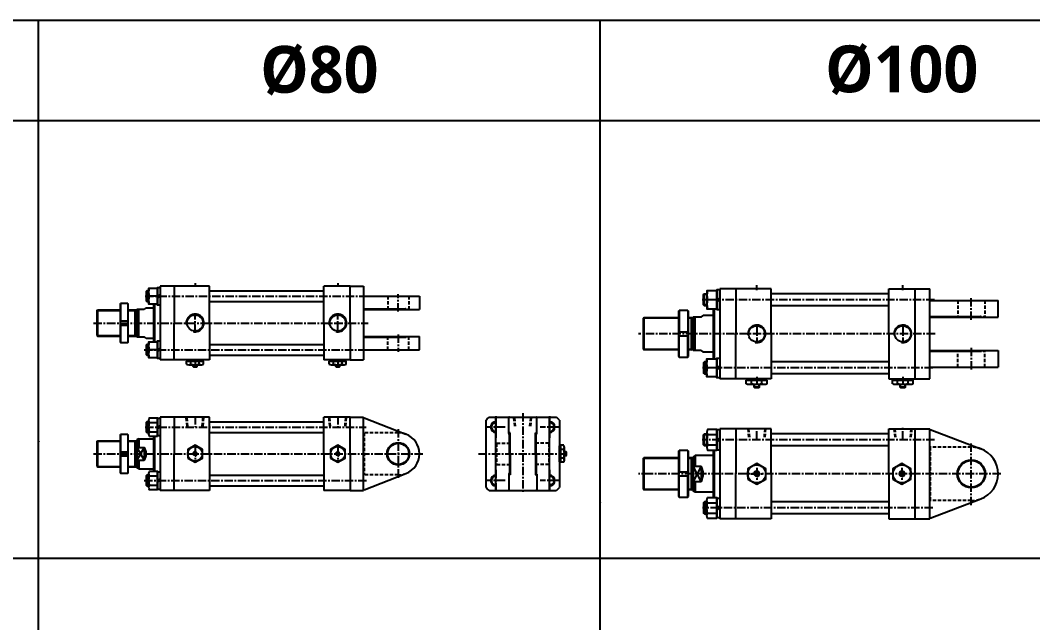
# Model space of a CAD drawing. Extents: x -819 to 8901, y -5 to 4308.
# Drawn here: x 2305 to 3819, y 3407 to 4308 of the extents above; entities that cross this region are included whole.
import ezdxf

# ---------------------------------------------------------------- set-up
doc = ezdxf.new("R2010")
doc.units = 0
doc.header["$LTSCALE"] = 10
doc.header["$MEASUREMENT"] = 0
for name, pattern in [('CENTER', [2, 1.25, -0.25, 0.25, -0.25]), ('CENTERX2', [4, 2.5, -0.5, 0.5, -0.5]), ('HIDDENX2', [0.75, 0.5, -0.25])]:
    doc.linetypes.add(name, pattern=pattern)
doc.layers.get('0').update_dxf_attribs({"linetype": 'CONTINUOUS'})
doc.layers.get('DEFPOINTS').update_dxf_attribs({"linetype": 'CONTINUOUS'})
for name, color, linetype in [('CEN', 1, 'CENTERX2'), ('CENTER', 1, 'CENTER'), ('DIM', 2, 'CONTINUOUS'), ('HID', 2, 'HIDDENX2'), ('ML', 7, 'CONTINUOUS'), ('THIN', 3, 'CONTINUOUS'), ('외형선', 3, 'CONTINUOUS'), ('중심선', 1, 'CENTER'), ('테두리', 7, 'CONTINUOUS')]:
    doc.layers.add(name, color=color, linetype=linetype)
doc.styles.add('문자', font='romans.shx')

msp = doc.modelspace()

# ---------------------------------------------------------------- linework, layer by layer
for p, q in [((1546.9, 4307.9), (2332, 4307.9)), ((2332, 4307.9), (5151.6, 4307.9)), ((2332.5, 2847.5), (2332.5, 4307.4)), ((3172.1, 2847.5), (3172.1, 4307.4)), ((1547.4, 4157.9), (2332.5, 4157.9)), ((2332.5, 4157.9), (3172.1, 4157.9)), ((3172.1, 4157.9), (4085.3, 4157.9)), ((2563.4, 3790.1), (2563.9, 3789.6)), ((2563.4, 3790.1), (2569.4, 3790.1)), ((2563.9, 3789.6), (2568.9, 3789.6)), ((2569.4, 3790.1), (2568.9, 3789.6)), ((2776.9, 3790.1), (2777.4, 3789.6)), ((2776.9, 3790.1), (2782.9, 3790.1)), ((2777.4, 3789.6), (2782.4, 3789.6)), ((2782.9, 3790.1), (2782.4, 3789.6)), ((3121.4, 3656.3), (3121.4, 3662.3)), ((3121.4, 3662.3), (3121.9, 3661.8)), ((3121.4, 3656.3), (3121.9, 3656.8)), ((3121.9, 3656.8), (3121.9, 3661.8)), ((5152.1, 3502.7), (-0.5, 3502.7))]:
    msp.add_line(p, q)
at = {"color": 7, "linetype": 'Continuous'}
for p, q in [((2553.7, 3793.6), (2553.7, 3798)), ((2553.7, 3798), (2566.4, 3798)), ((2554.4, 3800), (2578.4, 3800)), ((2554.4, 3798), (2554.4, 3800)), ((2556.9, 3792.6), (2576, 3792.6)), ((2560.1, 3793.6), (2560.1, 3798)), ((2563.4, 3790.1), (2563.4, 3792.6)), ((2566.4, 3798), (2579.1, 3798)), ((2569.4, 3790.1), (2569.4, 3792.6)), ((2572.8, 3793.6), (2572.8, 3798)), ((2578.4, 3798), (2578.4, 3800)), ((2579.1, 3793.6), (2579.1, 3798)), ((2767.2, 3793.6), (2767.2, 3798)), ((2767.2, 3798), (2779.9, 3798)), ((2767.9, 3800), (2791.9, 3800)), ((2767.9, 3798), (2767.9, 3800)), ((2770.4, 3792.6), (2789.5, 3792.6)), ((2773.6, 3793.6), (2773.6, 3798)), ((2776.9, 3790.1), (2776.9, 3792.6)), ((2779.9, 3798), (2792.6, 3798)), ((2782.9, 3790.1), (2782.9, 3792.6)), ((2786.3, 3793.6), (2786.3, 3798)), ((2791.9, 3798), (2791.9, 3800)), ((2792.6, 3793.6), (2792.6, 3798)), ((3391.8, 3769.3), (3391.8, 3771.3)), ((3391.8, 3771.3), (3421, 3771.3)), ((3421, 3769.3), (3421, 3771.3)), ((3610.3, 3769.3), (3610.3, 3771.3)), ((3610.3, 3771.3), (3639.5, 3771.3)), ((3639.5, 3769.3), (3639.5, 3771.3)), ((3390.8, 3764.2), (3390.8, 3769.3)), ((3390.8, 3769.3), (3397.1, 3769.3)), ((3394, 3763.3), (3418.8, 3763.3)), ((3397.1, 3769.3), (3422, 3769.3)), ((3398.6, 3764.2), (3398.6, 3769.3)), ((3402.4, 3763.5), (3402.4, 3763.5)), ((3402.4, 3758.8), (3402.4, 3763.3)), ((3402.4, 3758.8), (3402.9, 3758.3)), ((3410.4, 3758.8), (3402.4, 3758.8)), ((3402.9, 3758.3), (3409.9, 3758.3)), ((3410.4, 3758.8), (3409.9, 3758.3)), ((3410.4, 3758.8), (3410.4, 3763.3)), ((3414.2, 3764.2), (3414.2, 3769.3)), ((3422, 3764.2), (3422, 3769.3)), ((3609.3, 3764.2), (3609.3, 3769.3)), ((3609.3, 3769.3), (3615.6, 3769.3)), ((3612.5, 3763.3), (3637.3, 3763.3)), ((3615.6, 3769.3), (3640.5, 3769.3)), ((3617.1, 3764.2), (3617.1, 3769.3)), ((3620.9, 3763.5), (3620.9, 3763.5)), ((3620.9, 3758.8), (3620.9, 3763.3)), ((3620.9, 3758.8), (3621.4, 3758.3)), ((3628.9, 3758.8), (3620.9, 3758.8)), ((3621.4, 3758.3), (3628.4, 3758.3)), ((3628.9, 3758.8), (3628.4, 3758.3)), ((3628.9, 3758.8), (3628.9, 3763.3)), ((3632.7, 3764.2), (3632.7, 3769.3)), ((3640.5, 3764.2), (3640.5, 3769.3)), ((3111.5, 3647.3), (3111.5, 3671.3)), ((3113.5, 3671.3), (3111.5, 3671.3)), ((3117.9, 3672), (3113.5, 3672)), ((3113.5, 3659.3), (3113.5, 3672)), ((3117.9, 3665.6), (3113.5, 3665.6)), ((3118.9, 3649.8), (3118.9, 3668.8)), ((3113.5, 3646.6), (3113.5, 3659.3)), ((3117.9, 3652.9), (3113.5, 3652.9)), ((3121.4, 3662.3), (3118.9, 3662.3)), ((3121.4, 3656.3), (3118.9, 3656.3)), ((3113.5, 3647.3), (3111.5, 3647.3)), ((3117.9, 3646.6), (3113.5, 3646.6))]:
    msp.add_line(p, q, dxfattribs=at)
for points in [[(2555.4, 3652.9), (2566.4, 3646.6), (2577.4, 3652.9), (2577.4, 3665.6), (2566.4, 3672), (2555.4, 3665.6)], [(2768.9, 3652.9), (2779.9, 3646.6), (2790.9, 3652.9), (2790.9, 3665.6), (2779.9, 3672), (2768.9, 3665.6)], [(2565.6, 3660.8), (2564.7, 3659.3), (2565.6, 3657.8), (2567.3, 3657.8), (2568.2, 3659.3), (2567.3, 3660.8)], [(2779.1, 3660.8), (2778.2, 3659.3), (2779.1, 3657.8), (2780.8, 3657.8), (2781.7, 3659.3), (2780.8, 3660.8)], [(3392.9, 3621.5), (3406.4, 3613.7), (3419.9, 3621.5), (3419.9, 3637), (3406.4, 3644.8), (3392.9, 3637)], [(3610.1, 3621.5), (3623.6, 3613.7), (3637.1, 3621.5), (3637.1, 3637), (3623.6, 3644.8), (3610.1, 3637)], [(3404.9, 3631.8), (3403.5, 3629.3), (3404.9, 3626.8), (3407.8, 3626.8), (3409.3, 3629.3), (3407.8, 3631.8)], [(3622.2, 3631.8), (3620.7, 3629.3), (3622.2, 3626.8), (3625.1, 3626.8), (3626.5, 3629.3), (3625.1, 3631.8)]]:
    msp.add_lwpolyline(points, close=True, dxfattribs=at)
for centre, radius in [((2566.4, 3659.3), 11), ((2779.9, 3659.3), 11), ((2566.4, 3659.3), 2.5), ((2779.9, 3659.3), 2.5), ((3406.4, 3629.3), 13.5), ((3623.6, 3629.3), 13.5), ((3406.4, 3629.3), 3.5), ((3623.6, 3629.3), 3.5)]:
    msp.add_circle(centre, radius, dxfattribs=at)
for centre, start, end in [((2332, 4307.4), 0, 90), ((3171.6, 4307.4), 0, 90), ((2333, 3678.4), 180, 270), ((3172.6, 3586.4), 180, 270)]:
    msp.add_arc(centre, 0.5, start, end)
for centre, radius, start, end in [((2556.9, 3798.2), 5.62, 235.6158, 270), ((2556.9, 3798.2), 5.62, 235.6158, 304.3842), ((2566.4, 3813.6), 21, 252.412, 270), ((2566.4, 3813.6), 21, 270, 287.588), ((2576, 3798.2), 5.62, 235.6158, 304.3842), ((2770.4, 3798.2), 5.62, 235.6158, 270), ((2770.4, 3798.2), 5.62, 235.6158, 304.3842), ((2779.9, 3813.6), 21, 252.412, 270), ((2779.9, 3813.6), 21, 270, 287.588), ((2789.5, 3798.2), 5.62, 235.6158, 304.3842), ((3394, 3768.9), 5.62, 235.6158, 270), ((3394.7, 3771.5), 8.22, 241.7006, 298.2994), ((3406.4, 3794.6), 31.3, 255.6172, 270.0141), ((3406.4, 3794.6), 31.3, 269.9859, 284.3828), ((3418.1, 3771.5), 8.22, 241.7006, 298.2994), ((3612.5, 3768.9), 5.62, 235.6158, 270), ((3613.2, 3771.5), 8.22, 241.7006, 298.2994), ((3624.9, 3794.6), 31.3, 255.6172, 270.0141), ((3624.9, 3794.6), 31.3, 269.9859, 284.3828), ((3636.6, 3771.5), 8.22, 241.7006, 298.2994), ((3113.2, 3668.8), 5.62, 325.6158, 34.3842), ((3097.9, 3659.3), 21, 0, 17.588), ((3097.9, 3659.3), 21, 342.412, 0), ((3113.2, 3649.8), 5.62, 325.6158, 34.3842), ((3113.2, 3649.8), 5.62, 325.6158, 0)]:
    msp.add_arc(centre, radius, start, end, dxfattribs=at)
at = {"layer": 'CEN', "color": 1, "linetype": 'CENTER'}
for p, q in [((2870.4, 3872), (2870.4, 3898)), ((3727.4, 3859.8), (3727.4, 3892.8)), ((2870.4, 3838), (2870.4, 3812)), ((3727.4, 3817.8), (3727.4, 3784.8)), ((2870.4, 3696.1), (2870.4, 3622.5)), ((3727.4, 3582.4), (3727.4, 3676.1))]:
    msp.add_line(p, q, dxfattribs=at)
at = {"layer": 'CEN', "color": 1, "linetype": 'CENTER', "ltscale": 1.5}
for p, q in [((3016.5, 3710.3), (3016.5, 3688.3)), ((3096.5, 3710.3), (3096.5, 3688.3)), ((3016.5, 3608.3), (3016.5, 3630.3)), ((3096.5, 3608.3), (3096.5, 3630.3))]:
    msp.add_line(p, q, dxfattribs=at)
at = {"layer": 'CENTER'}
for p, q in [((3016.5, 3715.4), (3016.5, 3683.2)), ((3096.5, 3715.4), (3096.5, 3683.2)), ((3030.4, 3699.3), (3002.5, 3699.3)), ((3110.4, 3699.3), (3082.5, 3699.3)), ((3016.5, 3635.4), (3016.5, 3603.2)), ((3096.5, 3635.4), (3096.5, 3603.2)), ((3030.4, 3619.3), (3002.5, 3619.3)), ((3110.4, 3619.3), (3082.5, 3619.3))]:
    msp.add_line(p, q, dxfattribs=at)
at = {"layer": 'DEFPOINTS', "color": 0, "linetype": 'ByBlock'}
for p in [(3036.5, 3690.8), (3076.5, 3690.8)]:
    msp.add_point(p, dxfattribs=at)
at = {"layer": 'DIM'}
for p, q in [((2563.9, 3789.6), (2563.9, 3792.6)), ((2568.9, 3789.6), (2568.9, 3792.6)), ((2777.4, 3789.6), (2777.4, 3792.6)), ((2782.4, 3789.6), (2782.4, 3792.6)), ((3121.9, 3661.8), (3118.9, 3661.8)), ((3121.9, 3656.8), (3118.9, 3656.8))]:
    msp.add_line(p, q, dxfattribs=at)
for centre in [(2566.4, 3659.3), (2779.9, 3659.3)]:
    msp.add_arc(centre, 3, 270, 180, dxfattribs=at)
at = {"layer": 'HID'}
for p, q in [((2854.7, 3895), (2854.7, 3876)), ((2886.2, 3895), (2886.2, 3876)), ((3707.4, 3888.8), (3707.4, 3864.8)), ((3747.4, 3888.8), (3747.4, 3864.8)), ((2853.7, 3875), (2854.7, 3876)), ((2854.7, 3876), (2886.2, 3876)), ((2887.2, 3875), (2886.2, 3876)), ((3706.4, 3863.8), (3707.4, 3864.8)), ((3707.4, 3864.8), (3747.4, 3864.8)), ((3748.4, 3863.8), (3747.4, 3864.8)), ((2853.7, 3835), (2854.7, 3834)), ((2854.7, 3834), (2886.2, 3834)), ((2854.7, 3815), (2854.7, 3834)), ((2887.2, 3835), (2886.2, 3834)), ((2886.2, 3815), (2886.2, 3834)), ((3706.4, 3813.8), (3707.4, 3812.8)), ((3707.4, 3812.8), (3747.4, 3812.8)), ((3707.4, 3788.8), (3707.4, 3812.8)), ((3748.4, 3813.8), (3747.4, 3812.8)), ((3747.4, 3788.8), (3747.4, 3812.8)), ((2554.4, 3700.6), (2553.2, 3714.3)), ((2555.7, 3700.6), (2554.4, 3714.3)), ((2577.2, 3700.6), (2578.4, 3714.3)), ((2578.4, 3700.6), (2579.7, 3714.3)), ((2767.9, 3700.6), (2766.7, 3714.2)), ((2769.2, 3700.6), (2767.9, 3714.2)), ((2790.7, 3700.6), (2791.9, 3714.2)), ((2791.9, 3700.6), (2793.2, 3714.2)), ((3044.5, 3700.6), (3043.2, 3714.2)), ((3045.7, 3700.6), (3044.5, 3714.2)), ((3067.2, 3700.6), (3068.5, 3714.2)), ((3068.5, 3700.6), (3069.7, 3714.2)), ((3393.1, 3696.8), (3394.4, 3682.8)), ((3394.3, 3696.8), (3395.6, 3682.2)), ((3418.4, 3696.8), (3417.2, 3682.2)), ((3419.6, 3696.8), (3418.4, 3682.8)), ((3611.6, 3696.8), (3612.9, 3682.8)), ((3612.8, 3696.8), (3614.1, 3682.2)), ((3636.9, 3696.8), (3635.7, 3682.2)), ((3638.1, 3696.8), (3636.9, 3682.8)), ((2870.4, 3690.8), (2818.4, 3690.8)), ((2819.4, 3690.8), (2819.4, 3627.8)), ((3016.5, 3676), (3017.5, 3675)), ((3017.5, 3675), (3036.5, 3675)), ((3017.5, 3675), (3017.5, 3643.5)), ((3095.5, 3675), (3076.5, 3675)), ((3096.5, 3676), (3095.5, 3675)), ((3095.5, 3675), (3095.5, 3643.5)), ((3727.4, 3669.3), (3665.4, 3669.3)), ((3666.4, 3589.3), (3666.4, 3669.3)), ((3016.5, 3642.5), (3017.5, 3643.5)), ((3017.5, 3643.5), (3036.5, 3643.5)), ((3095.5, 3643.5), (3076.5, 3643.5)), ((3096.5, 3642.5), (3095.5, 3643.5)), ((2870.4, 3627.8), (2818.4, 3627.8)), ((3727.4, 3589.3), (3665.4, 3589.3))]:
    msp.add_line(p, q, dxfattribs=at)
for centre, radius, start, end in [((2880.9, 3875), 1, 0, 90), ((3740.6, 3863.8), 1, 0, 90), ((2880.9, 3835), 1, 270, 0), ((3740.6, 3813.8), 1, 270, 0), ((2870.4, 3659.3), 31.5, 68.7655, 90), ((3727.4, 3629.3), 40, 69.0952, 90), ((2870.4, 3659.3), 31.5, 270, 291.2345), ((3727.4, 3629.3), 40, 270, 290.9048)]:
    msp.add_arc(centre, radius, start, end, dxfattribs=at)
at = {"layer": 'ML'}
for p, q in [((2514.4, 3910), (2514.4, 3800)), ((2535.4, 3910), (2514.4, 3910)), ((2587.9, 3910), (2535.4, 3910)), ((2535.4, 3910), (2535.4, 3855)), ((2587.9, 3855), (2587.9, 3910)), ((2798.4, 3910), (2758.9, 3910)), ((2758.9, 3855), (2758.9, 3910)), ((2798.4, 3855), (2798.4, 3910)), ((2798.4, 3910), (2818.4, 3910)), ((2818.4, 3910), (2818.4, 3800)), ((2494.5, 3903), (2494.5, 3887)), ((2510.4, 3895), (2498.5, 3895)), ((2510.4, 3894.1), (2514.4, 3898.1)), ((2510.4, 3891.9), (2514.4, 3895.9)), ((2587.9, 3903), (2758.9, 3903)), ((2818.4, 3895), (2901.9, 3895)), ((2901.9, 3895), (2901.9, 3875)), ((3328.1, 3880.8), (3328.1, 3898.8)), ((3346.8, 3893.4), (3351.4, 3888.8)), ((3351.4, 3906.3), (3351.4, 3771.3)), ((3375.4, 3906.3), (3351.4, 3906.3)), ((3427.9, 3906.3), (3375.4, 3906.3)), ((3375.4, 3906.3), (3375.4, 3838.8)), ((3427.9, 3838.8), (3427.9, 3906.3)), ((3603.9, 3898.8), (3427.9, 3898.8)), ((3603.9, 3906.3), (3643.4, 3906.3)), ((3603.9, 3838.8), (3603.9, 3906.3)), ((3610.4, 3906.3), (3636.8, 3906.3)), ((3643.4, 3771.3), (3643.4, 3906.3)), ((3643.4, 3906.3), (3665.4, 3906.3)), ((3665.4, 3771.3), (3665.4, 3906.3)), ((2454.3, 3883.5), (2454.8, 3884)), ((2454.3, 3883.5), (2454.3, 3826.5)), ((2454.8, 3884), (2454.8, 3858)), ((2465.8, 3884), (2454.8, 3884)), ((2465.8, 3884), (2465.8, 3858)), ((2465.8, 3884), (2466.3, 3883.5)), ((2466.3, 3826.5), (2466.3, 3883.5)), ((2493.4, 3877.5), (2490.4, 3875.5)), ((2493.4, 3877.5), (2504.4, 3877.5)), ((2504.4, 3883), (2504.4, 3827)), ((2505.9, 3883), (2505.9, 3827)), ((2587.9, 3887), (2758.9, 3887)), ((3346.8, 3889.8), (3333, 3889.8)), ((3346.8, 3890.8), (3351.4, 3886.2)), ((3603.9, 3880.8), (3427.9, 3880.8)), ((3665.4, 3888.8), (3767.4, 3888.8)), ((3767.4, 3863.8), (3767.4, 3888.8)), ((2419.4, 3873.5), (2420.4, 3874.5)), ((2419.4, 3873.5), (2419.4, 3836.5)), ((2420.4, 3874.5), (2420.4, 3835.5)), ((2420.4, 3874.5), (2454.3, 3874.5)), ((2466.3, 3874.5), (2479.4, 3874.5)), ((2476.4, 3874.5), (2476.4, 3835.5)), ((2479.4, 3875.5), (2479.4, 3834.5)), ((2479.4, 3875.5), (2490.4, 3875.5)), ((2482.4, 3834.5), (2482.4, 3875.5)), ((2818.4, 3876), (2880.9, 3876)), ((2818.4, 3874), (2819.4, 3874)), ((2819.4, 3875), (2901.9, 3875)), ((2819.4, 3874), (2819.4, 3875)), ((3236.4, 3861.8), (3237.4, 3862.8)), ((3236.4, 3861.8), (3236.4, 3815.8)), ((3237.4, 3862.8), (3237.4, 3814.8)), ((3289.4, 3862.8), (3237.4, 3862.8)), ((3289.4, 3872.8), (3290.4, 3873.8)), ((3289.4, 3872.8), (3289.4, 3804.8)), ((3290.4, 3873.8), (3290.4, 3841.8)), ((3303.4, 3873.8), (3290.4, 3873.8)), ((3303.4, 3873.8), (3303.4, 3841.8)), ((3303.4, 3873.8), (3304.4, 3872.8)), ((3304.4, 3804.8), (3304.4, 3872.8)), ((3311.4, 3862.8), (3304.4, 3862.8)), ((3308.4, 3862.8), (3308.4, 3814.8)), ((3311.4, 3863.8), (3311.4, 3813.8)), ((3323.4, 3863.8), (3311.4, 3863.8)), ((3314.4, 3813.8), (3314.4, 3863.8)), ((3323.4, 3863.8), (3326.4, 3866.3)), ((3341.4, 3866.3), (3326.4, 3866.3)), ((3341.4, 3876.3), (3341.4, 3801.3)), ((3342.9, 3876.3), (3342.9, 3801.3)), ((3665.4, 3864.8), (3740.6, 3864.8)), ((3665.4, 3862.8), (3666.4, 3862.8)), ((3666.4, 3863.8), (3767.4, 3863.8)), ((3666.4, 3863.8), (3666.4, 3862.8)), ((2454.3, 3858), (2466.3, 3858)), ((2454.3, 3852), (2466.3, 3852)), ((2454.8, 3852), (2454.8, 3826)), ((2465.8, 3852), (2465.8, 3826)), ((2535.4, 3800), (2535.4, 3855)), ((2587.9, 3855), (2587.9, 3800)), ((2758.9, 3855), (2758.9, 3800)), ((2798.4, 3855), (2798.4, 3800)), ((2419.4, 3836.5), (2420.4, 3835.5)), ((2420.4, 3835.5), (2454.3, 3835.5)), ((2466.3, 3835.5), (2479.4, 3835.5)), ((2479.4, 3834.5), (2490.4, 3834.5)), ((2493.4, 3832.5), (2490.4, 3834.5)), ((2493.4, 3832.5), (2504.4, 3832.5)), ((2818.4, 3836), (2819.4, 3836)), ((2818.4, 3834), (2880.9, 3834)), ((2819.4, 3836), (2819.4, 3835)), ((2819.4, 3835), (2901.9, 3835)), ((2901.9, 3815), (2901.9, 3835)), ((3289.4, 3841.8), (3304.4, 3841.8)), ((3289.4, 3835.8), (3304.4, 3835.8)), ((3290.4, 3803.8), (3290.4, 3835.8)), ((3303.4, 3803.8), (3303.4, 3835.8)), ((3375.4, 3771.3), (3375.4, 3838.8)), ((3427.9, 3838.8), (3427.9, 3771.3)), ((3603.9, 3838.8), (3603.9, 3771.3)), ((2454.3, 3826.5), (2454.8, 3826)), ((2454.8, 3826), (2465.8, 3826)), ((2465.8, 3826), (2466.3, 3826.5)), ((2494.5, 3823), (2494.5, 3807)), ((2510.4, 3814.1), (2514.4, 3818.1)), ((2587.9, 3823), (2758.9, 3823)), ((2510.4, 3815), (2498.5, 3815)), ((2510.4, 3811.9), (2514.4, 3815.9)), ((2587.9, 3807), (2758.9, 3807)), ((2818.4, 3815), (2901.9, 3815)), ((3236.4, 3815.8), (3237.4, 3814.8)), ((3289.4, 3814.8), (3237.4, 3814.8)), ((3289.4, 3804.8), (3290.4, 3803.8)), ((3290.4, 3803.8), (3303.4, 3803.8)), ((3303.4, 3803.8), (3304.4, 3804.8)), ((3311.4, 3814.8), (3304.4, 3814.8)), ((3323.4, 3813.8), (3311.4, 3813.8)), ((3323.4, 3813.8), (3326.4, 3811.3)), ((3341.4, 3811.3), (3326.4, 3811.3)), ((3665.4, 3814.8), (3666.4, 3814.8)), ((3665.4, 3812.8), (3740.6, 3812.8)), ((3666.4, 3813.8), (3666.4, 3814.8)), ((3666.4, 3813.8), (3767.4, 3813.8)), ((3767.4, 3813.8), (3767.4, 3788.8)), ((2535.4, 3800), (2514.4, 3800)), ((2587.9, 3800), (2535.4, 3800)), ((2798.4, 3800), (2758.9, 3800)), ((2798.4, 3800), (2818.4, 3800)), ((3328.1, 3796.8), (3328.1, 3778.8)), ((3346.8, 3787.8), (3333, 3787.8)), ((3346.8, 3786.8), (3351.4, 3791.4)), ((3346.8, 3784.2), (3351.4, 3788.8)), ((3603.9, 3796.8), (3427.9, 3796.8)), ((3665.4, 3788.8), (3767.4, 3788.8)), ((3375.4, 3771.3), (3351.4, 3771.3)), ((3427.9, 3771.3), (3375.4, 3771.3)), ((3603.9, 3778.8), (3427.9, 3778.8)), ((3603.9, 3771.3), (3643.4, 3771.3)), ((3643.4, 3771.3), (3665.4, 3771.3)), ((2535.4, 3714.3), (2514.4, 3714.3)), ((2514.4, 3714.3), (2514.4, 3604.3)), ((2587.9, 3714.3), (2535.4, 3714.3)), ((2535.4, 3714.3), (2535.4, 3659.3)), ((2587.9, 3659.3), (2587.9, 3714.3)), ((2798.4, 3714.3), (2758.9, 3714.3)), ((2758.9, 3659.3), (2758.9, 3714.3)), ((2798.4, 3659.3), (2798.4, 3714.3)), ((2798.4, 3714.3), (2818.4, 3714.3)), ((2818.4, 3604.3), (2818.4, 3714.3)), ((2819.1, 3713), (2881.9, 3688.6)), ((3006.2, 3714.3), (3106.7, 3714.3)), ((3016.5, 3604.3), (3016.5, 3714.3)), ((3035.5, 3689.6), (3035.5, 3713.3)), ((3077.5, 3689.6), (3077.5, 3713.3)), ((3096.5, 3604.3), (3096.5, 3714.3)), ((2494.5, 3707.3), (2494.5, 3691.3)), ((2497.4, 3688.9), (2497.4, 3709.7)), ((2498.5, 3706.2), (2510.4, 3706.2)), ((2510.4, 3698.4), (2514.4, 3702.4)), ((2510.4, 3696.2), (2514.4, 3700.2)), ((2587.9, 3707.3), (2758.9, 3707.3)), ((3001.5, 3709.5), (3001.5, 3609)), ((3111.5, 3709.5), (3111.5, 3609)), ((3375.4, 3696.8), (3351.4, 3696.8)), ((3351.4, 3696.8), (3351.4, 3561.8)), ((3375.4, 3696.8), (3375.4, 3629.3)), ((3427.9, 3696.8), (3375.4, 3696.8)), ((3427.9, 3629.3), (3427.9, 3696.8)), ((3603.9, 3696.8), (3643.4, 3696.8)), ((3603.9, 3629.3), (3603.9, 3696.8)), ((3610.4, 3696.8), (3636.8, 3696.8)), ((3643.4, 3561.8), (3643.4, 3696.8)), ((3643.4, 3696.8), (3665.4, 3696.8)), ((3665.4, 3561.8), (3665.4, 3696.8)), ((3665.4, 3696.4), (3665.4, 3696.8)), ((3666, 3695.5), (3741.6, 3666.6)), ((2454.3, 3687.8), (2454.8, 3688.3)), ((2454.3, 3687.8), (2454.3, 3630.8)), ((2465.8, 3688.3), (2454.8, 3688.3)), ((2454.8, 3688.3), (2454.8, 3662.3)), ((2465.8, 3688.3), (2466.3, 3687.8)), ((2465.8, 3688.3), (2465.8, 3662.3)), ((2466.3, 3630.8), (2466.3, 3687.8)), ((2482.4, 3681.8), (2479.4, 3680)), ((2479.4, 3680), (2479.4, 3638.5)), ((2482.4, 3681.8), (2504.4, 3681.8)), ((2482.4, 3681.8), (2482.4, 3668.6)), ((2498.5, 3692.4), (2510.4, 3692.4)), ((2504.4, 3685.4), (2504.4, 3633.1)), ((2505.9, 3685.4), (2505.9, 3633.1)), ((2587.9, 3691.3), (2758.9, 3691.3)), ((3036.5, 3659.3), (3036.5, 3690.8)), ((3037.5, 3690.8), (3036.5, 3690.8)), ((3037.5, 3659.3), (3037.5, 3690.8)), ((3075.5, 3659.3), (3075.5, 3690.8)), ((3075.5, 3690.8), (3076.5, 3690.8)), ((3076.5, 3659.3), (3076.5, 3690.8)), ((3328.1, 3671.3), (3328.1, 3689.3)), ((3331.8, 3691.9), (3331.8, 3668.6)), ((3333, 3688), (3346.8, 3688)), ((3346.8, 3683.9), (3351.4, 3679.3)), ((3346.8, 3681.2), (3351.4, 3676.6)), ((3603.9, 3689.3), (3427.9, 3689.3)), ((2419.4, 3677.8), (2420.4, 3678.8)), ((2419.4, 3677.8), (2419.4, 3640.8)), ((2420.4, 3678.8), (2454.3, 3678.8)), ((2420.4, 3678.8), (2420.4, 3639.8)), ((2466.3, 3678.8), (2479.4, 3678.8)), ((2476.4, 3678.8), (2476.4, 3639.8)), ((2479.4, 3668.6), (2490.4, 3668.6)), ((2490.4, 3668.6), (2490.4, 3650)), ((3333, 3672.5), (3346.8, 3672.5)), ((3341.4, 3664.7), (3341.4, 3593.8)), ((3342.9, 3664.7), (3342.9, 3593.8)), ((3603.9, 3671.3), (3427.9, 3671.3)), ((2454.3, 3662.3), (2466.3, 3662.3)), ((2454.3, 3656.3), (2466.3, 3656.3)), ((2454.8, 3656.3), (2454.8, 3630.3)), ((2465.8, 3656.3), (2465.8, 3630.3)), ((2479.4, 3650), (2490.4, 3650)), ((2482.4, 3650), (2482.4, 3636.8)), ((2535.4, 3604.3), (2535.4, 3659.3)), ((2587.9, 3659.3), (2587.9, 3604.3)), ((2758.9, 3659.3), (2758.9, 3604.3)), ((2798.4, 3659.3), (2798.4, 3604.3)), ((3036.5, 3659.3), (3036.5, 3627.8)), ((3037.5, 3659.3), (3037.5, 3627.8)), ((3075.5, 3659.3), (3075.5, 3627.8)), ((3076.5, 3659.3), (3076.5, 3627.8)), ((3236.4, 3652.3), (3237.4, 3653.3)), ((3236.4, 3652.3), (3236.4, 3606.3)), ((3237.4, 3653.3), (3237.4, 3605.3)), ((3289.4, 3653.3), (3237.4, 3653.3)), ((3289.4, 3663.3), (3290.4, 3664.3)), ((3289.4, 3663.3), (3289.4, 3595.3)), ((3303.4, 3664.3), (3290.4, 3664.3)), ((3290.4, 3664.3), (3290.4, 3632.3)), ((3303.4, 3664.3), (3304.4, 3663.3)), ((3303.4, 3664.3), (3303.4, 3632.3)), ((3304.4, 3595.3), (3304.4, 3663.3)), ((3311.4, 3653.3), (3304.4, 3653.3)), ((3308.4, 3653.3), (3308.4, 3605.3)), ((3314.4, 3656.8), (3311.4, 3655)), ((3311.4, 3655), (3311.4, 3603.5)), ((3341.4, 3656.8), (3314.4, 3656.8)), ((3314.4, 3656.8), (3314.4, 3640.8)), ((2419.4, 3640.8), (2420.4, 3639.8)), ((2420.4, 3639.8), (2454.3, 3639.8)), ((2466.3, 3639.8), (2479.4, 3639.8)), ((2482.4, 3636.8), (2479.4, 3638.5)), ((2482.4, 3636.8), (2504.4, 3636.8)), ((3311.4, 3640.8), (3323.4, 3640.8)), ((3323.4, 3640.8), (3323.4, 3617.7)), ((2454.3, 3630.8), (2454.8, 3630.3)), ((2454.8, 3630.3), (2465.8, 3630.3)), ((2465.8, 3630.3), (2466.3, 3630.8)), ((2494.5, 3627.3), (2494.5, 3611.3)), ((2497.4, 3608.9), (2497.4, 3629.7)), ((2498.5, 3626.2), (2510.4, 3626.2)), ((2510.4, 3618.4), (2514.4, 3622.4)), ((2510.4, 3616.2), (2514.4, 3620.2)), ((2587.9, 3627.3), (2758.9, 3627.3)), ((2819.1, 3605.5), (2881.9, 3629.9)), ((3035.5, 3628.9), (3035.5, 3605.3)), ((3037.5, 3627.8), (3036.5, 3627.8)), ((3075.5, 3627.8), (3076.5, 3627.8)), ((3077.5, 3628.9), (3077.5, 3605.3)), ((3289.4, 3632.3), (3304.4, 3632.3)), ((3289.4, 3626.3), (3304.4, 3626.3)), ((3290.4, 3594.3), (3290.4, 3626.3)), ((3303.4, 3594.3), (3303.4, 3626.3)), ((3375.4, 3561.8), (3375.4, 3629.3)), ((3427.9, 3629.3), (3427.9, 3561.8)), ((3603.9, 3629.3), (3603.9, 3561.8)), ((2498.5, 3612.4), (2510.4, 3612.4)), ((2535.4, 3604.3), (2514.4, 3604.3)), ((2587.9, 3604.3), (2535.4, 3604.3)), ((2587.9, 3611.3), (2758.9, 3611.3)), ((2798.4, 3604.3), (2758.9, 3604.3)), ((2798.4, 3604.3), (2818.4, 3604.3)), ((2818.4, 3604.3), (2818.4, 3604.6)), ((3006.2, 3604.3), (3106.7, 3604.3)), ((3236.4, 3606.3), (3237.4, 3605.3)), ((3289.4, 3605.3), (3237.4, 3605.3)), ((3311.4, 3605.3), (3304.4, 3605.3)), ((3311.4, 3617.7), (3323.4, 3617.7)), ((3314.4, 3617.7), (3314.4, 3601.8)), ((3289.4, 3595.3), (3290.4, 3594.3)), ((3290.4, 3594.3), (3303.4, 3594.3)), ((3303.4, 3594.3), (3304.4, 3595.3)), ((3314.4, 3601.8), (3311.4, 3603.5)), ((3341.4, 3601.8), (3314.4, 3601.8)), ((3331.8, 3566.6), (3331.8, 3589.9)), ((3666, 3563), (3741.6, 3591.9)), ((3328.1, 3587.3), (3328.1, 3569.3)), ((3333, 3586), (3346.8, 3586)), ((3346.8, 3577.3), (3351.4, 3581.9)), ((3346.8, 3574.6), (3351.4, 3579.2)), ((3603.9, 3587.3), (3427.9, 3587.3)), ((3333, 3570.5), (3346.8, 3570.5)), ((3375.4, 3561.8), (3351.4, 3561.8)), ((3427.9, 3561.8), (3375.4, 3561.8)), ((3603.9, 3569.3), (3427.9, 3569.3)), ((3603.9, 3561.8), (3643.4, 3561.8)), ((3643.4, 3561.8), (3665.4, 3561.8)), ((3665.4, 3562.1), (3665.4, 3561.8))]:
    msp.add_line(p, q, dxfattribs=at)
at = {"layer": 'ML', "color": 1, "linetype": 'CENTER'}
for p, q in [((2566.4, 3914.5), (2566.4, 3909.2)), ((3406.4, 3904.2), (3406.4, 3911.8)), ((3624.9, 3904.2), (3624.9, 3911.8)), ((2566.4, 3840.4), (2566.4, 3869.6)), ((2779.9, 3840.4), (2779.9, 3869.6)), ((2414.7, 3855), (2825.2, 3855)), ((3406.4, 3853.3), (3406.4, 3824.2)), ((3624.9, 3853.3), (3624.9, 3824.2)), ((2566.4, 3800.9), (2566.4, 3792)), ((2779.9, 3800.9), (2779.9, 3792)), ((3406.4, 3774.3), (3406.4, 3762.7)), ((3624.9, 3774.3), (3624.9, 3762.7)), ((3056.5, 3720), (3056.5, 3602)), ((3406.4, 3680.6), (3406.4, 3698.5)), ((3624.9, 3680.6), (3624.9, 3698.5)), ((2566.4, 3668.1), (2566.4, 3650.5)), ((2779.9, 3668.1), (2779.9, 3650.5)), ((2990.2, 3659.3), (3121.8, 3659.3)), ((3406.4, 3638.1), (3406.4, 3620.5)), ((3623.6, 3638.1), (3623.6, 3620.5)), ((3397.6, 3629.3), (3415.2, 3629.3))]:
    msp.add_line(p, q, dxfattribs=at)
at = {"layer": 'ML', "color": 2}
for p, q in [((3402.9, 3763.5), (3402.9, 3763.5)), ((3402.9, 3758.3), (3402.9, 3763.3)), ((3409.9, 3758.3), (3409.9, 3763.3)), ((3621.4, 3763.5), (3621.4, 3763.5)), ((3621.4, 3758.3), (3621.4, 3763.3)), ((3628.4, 3758.3), (3628.4, 3763.3))]:
    msp.add_line(p, q, dxfattribs=at)
at = {"layer": 'ML'}
for points in [[(2498.5, 3883, -0.178633), (2498.5, 3895, -0.178633), (2498.5, 3907)], [(3333, 3903.3, 0.178633), (3333, 3889.8, 0.178633), (3333, 3876.3)], [(2498.5, 3803, -0.178633), (2498.5, 3815, -0.178633), (2498.5, 3827)], [(3333, 3774.3, -0.178633), (3333, 3787.8, -0.178633), (3333, 3801.3)], [(2510.4, 3685.4), (2498.5, 3685.4, -0.309401), (2498.5, 3692.4, -0.154701), (2498.5, 3706.2, -0.309401), (2498.5, 3713.1), (2510.4, 3713.1), (2510.4, 3685.4)], [(3346.8, 3695.8), (3333, 3695.8, 0.309401), (3333, 3688, 0.154701), (3333, 3672.5, 0.309401), (3333, 3664.7), (3346.8, 3664.7), (3346.8, 3695.8)], [(2510.4, 3605.4), (2498.5, 3605.4, -0.309401), (2498.5, 3612.4, -0.154701), (2498.5, 3626.2, -0.309401), (2498.5, 3633.1), (2510.4, 3633.1), (2510.4, 3605.4)], [(3346.8, 3562.7), (3333, 3562.7, -0.309401), (3333, 3570.5, -0.154701), (3333, 3586, -0.309401), (3333, 3593.8), (3346.8, 3593.8), (3346.8, 3562.7)]]:
    msp.add_lwpolyline(points, format="xyb", dxfattribs=at)
for points in [[(2510.4, 3883), (2497.4, 3883), (2497.4, 3907), (2510.4, 3907)], [(3346.8, 3903.3), (3331.8, 3903.3), (3331.8, 3876.3), (3346.8, 3876.3)], [(2510.4, 3803), (2497.4, 3803), (2497.4, 3827), (2510.4, 3827)], [(3346.8, 3774.3), (3331.8, 3774.3), (3331.8, 3801.3), (3346.8, 3801.3)]]:
    msp.add_lwpolyline(points, close=True, dxfattribs=at)
for points in [[(2514.4, 3908.3), (2514.4, 3881.7), (2510.4, 3881.7), (2510.4, 3908.3), (2514.4, 3908.3)], [(2497.4, 3903), (2494.5, 3903), (2493.4, 3901.9), (2493.4, 3888.1), (2494.5, 3887), (2497.4, 3887)], [(3331.8, 3880.8), (3328.1, 3880.8), (3326.8, 3882.1), (3326.8, 3897.4), (3328.1, 3898.8), (3331.8, 3898.8)], [(3351.4, 3875), (3351.4, 3904.6), (3346.8, 3904.6), (3346.8, 3875), (3351.4, 3875)], [(2497.4, 3823), (2494.5, 3823), (2493.4, 3821.9), (2493.4, 3808.1), (2494.5, 3807), (2497.4, 3807)], [(2514.4, 3828.3), (2514.4, 3801.7), (2510.4, 3801.7), (2510.4, 3828.3), (2514.4, 3828.3)], [(3351.4, 3802.6), (3351.4, 3773), (3346.8, 3773), (3346.8, 3802.6), (3351.4, 3802.6)], [(3331.8, 3796.8), (3328.1, 3796.8), (3326.8, 3795.4), (3326.8, 3780.1), (3328.1, 3778.8), (3331.8, 3778.8)], [(2514.4, 3712.6), (2514.4, 3686), (2510.4, 3686), (2510.4, 3712.6), (2514.4, 3712.6)], [(2497.4, 3707.3), (2494.5, 3707.3), (2493.4, 3706.2), (2493.4, 3692.4), (2494.5, 3691.3), (2497.4, 3691.3)], [(3351.4, 3665.5), (3351.4, 3695.1), (3346.8, 3695.1), (3346.8, 3665.5), (3351.4, 3665.5)], [(3331.8, 3671.3), (3328.1, 3671.3), (3326.8, 3672.6), (3326.8, 3687.9), (3328.1, 3689.3), (3331.8, 3689.3)], [(2497.4, 3627.3), (2494.5, 3627.3), (2493.4, 3626.2), (2493.4, 3612.4), (2494.5, 3611.3), (2497.4, 3611.3)], [(2514.4, 3632.6), (2514.4, 3606), (2510.4, 3606), (2510.4, 3632.6), (2514.4, 3632.6)], [(3351.4, 3593.1), (3351.4, 3563.5), (3346.8, 3563.5), (3346.8, 3593.1), (3351.4, 3593.1)], [(3331.8, 3587.3), (3328.1, 3587.3), (3326.8, 3585.9), (3326.8, 3570.6), (3328.1, 3569.3), (3331.8, 3569.3)]]:
    msp.add_lwpolyline(points, dxfattribs=at)
for centre, radius in [((2566.4, 3855), 12), ((2779.9, 3855), 12), ((3406.4, 3838.8), 12.1), ((3624.9, 3838.8), 12.1), ((2870.4, 3659.3), 16.8), ((2870.4, 3659.3), 15.8), ((3727.4, 3629.3), 21), ((3727.4, 3629.3), 20)]:
    msp.add_circle(centre, radius, dxfattribs=at)
for centre, radius, start, end in [((2819.4, 3714), 1, 180, 248.7655), ((3056.5, 3659.3), 74.5, 132.417, 137.583), ((3036.5, 3713.3), 1, 90, 180), ((3076.5, 3713.3), 1, 0, 90), ((3056.5, 3659.3), 74.5, 42.417, 47.583), ((3016.5, 3699.3), 8, 90, 270), ((3096.5, 3699.3), 8, 270, 90), ((3666.4, 3696.4), 1, 180, 249.0952), ((2870.4, 3659.3), 31.5, 291.2345, 68.7655), ((3036.5, 3691.8), 1, 180, 270), ((3036.5, 3689.6), 1, 180, 270), ((3076.5, 3691.8), 1, 270, 0), ((3076.5, 3689.6), 1, 270, 0), ((2477.6, 3659.3), 15.8, 324.1474, 35.8526), ((3727.4, 3629.3), 40, 290.9048, 69.0952), ((3302.6, 3629.3), 23.7, 330.8896, 29.1104), ((3016.5, 3619.3), 8, 90, 270), ((3036.5, 3628.9), 1, 90, 180), ((3036.5, 3626.8), 1, 90, 180), ((3076.5, 3628.9), 1, 0, 90), ((3076.5, 3626.8), 1, 0, 90), ((3096.5, 3619.3), 8, 270, 90), ((2819.4, 3604.6), 1, 111.2345, 180), ((3056.5, 3659.3), 74.5, 222.417, 227.583), ((3036.5, 3605.3), 1, 180, 270), ((3076.5, 3605.3), 1, 270, 0), ((3056.5, 3659.3), 74.5, 312.417, 317.583), ((3666.4, 3562.1), 1, 110.9048, 180)]:
    msp.add_arc(centre, radius, start, end, dxfattribs=at)
at = {"layer": 'ML', "color": 2}
for centre in [(3406.4, 3629.3), (3623.6, 3629.3)]:
    msp.add_arc(centre, 4, 270, 180, dxfattribs=at)
at = {"layer": 'THIN', "color": 2}
for p, q in [((2497.4, 3706.2), (2493.4, 3706.2)), ((2497.4, 3692.4), (2493.4, 3692.4)), ((2497.4, 3626.2), (2493.4, 3626.2)), ((2497.4, 3612.4), (2493.4, 3612.4))]:
    msp.add_line(p, q, dxfattribs=at)
at = {"layer": '외형선', "color": 1, "linetype": 'CENTER'}
for p, q in [((2779.9, 3914.5), (2779.9, 3909.2)), ((2491.9, 3895), (2824.8, 3895)), ((2490.5, 3815), (2824.6, 3815)), ((2566.4, 3715.7), (2566.4, 3699.3)), ((2779.9, 3715.7), (2779.9, 3698.3)), ((2491.9, 3699.3), (2822.2, 3699.3)), ((2414.7, 3659.3), (2907, 3659.3)), ((2490.5, 3619.3), (2824.6, 3619.3))]:
    msp.add_line(p, q, dxfattribs=at)
at = {"layer": '외형선', "color": 2}
for p, q in [((2419.7, 3873.7), (2454.3, 3873.7)), ((2466.3, 3873.7), (2476.4, 3873.7)), ((3289.4, 3862), (3236.6, 3862)), ((3308.4, 3862), (3304.4, 3862)), ((2419.7, 3836.2), (2454.3, 3836.2)), ((2466.3, 3836.2), (2476.4, 3836.2)), ((3289.4, 3815.5), (3236.6, 3815.5)), ((3308.4, 3815.5), (3304.4, 3815.5)), ((2419.7, 3678), (2454.3, 3678)), ((2466.3, 3678), (2476.4, 3678)), ((3289.4, 3652.5), (3236.6, 3652.5)), ((3308.4, 3652.5), (3304.4, 3652.5)), ((2419.7, 3640.5), (2454.3, 3640.5)), ((2466.3, 3640.5), (2476.4, 3640.5)), ((3289.4, 3606), (3236.6, 3606)), ((3308.4, 3606), (3304.4, 3606))]:
    msp.add_line(p, q, dxfattribs=at)
at = {"layer": '중심선'}
for p, q in [((3672.3, 3889.8), (3325, 3889.8)), ((3673.1, 3838.8), (3229.4, 3838.8)), ((3669.7, 3787.8), (3325.1, 3787.8)), ((3672.3, 3680.3), (3325, 3680.3)), ((3771.4, 3629.3), (3229.4, 3629.3)), ((3669.7, 3578.3), (3325.1, 3578.3))]:
    msp.add_line(p, q, dxfattribs=at)
at = {"layer": '테두리', "color": 7}
for p, q in [((2497.4, 3901.9), (2493.4, 3901.9)), ((3331.8, 3897.4), (3326.8, 3897.4)), ((2497.4, 3888.1), (2493.4, 3888.1)), ((3331.8, 3882.1), (3326.8, 3882.1)), ((2476.4, 3873.7), (2477.7, 3874.5)), ((3308.4, 3862), (3309.7, 3862.8)), ((2476.4, 3836.2), (2477.7, 3835.5)), ((2497.4, 3821.9), (2493.4, 3821.9)), ((2497.4, 3808.1), (2493.4, 3808.1)), ((3308.4, 3815.5), (3309.7, 3814.8)), ((3331.8, 3795.4), (3326.8, 3795.4)), ((3331.8, 3780.1), (3326.8, 3780.1)), ((3331.8, 3687.9), (3326.8, 3687.9)), ((2476.4, 3678), (2477.7, 3678.8)), ((2490.4, 3668.6), (2479.4, 3650)), ((2479.4, 3668.6), (2490.4, 3650)), ((3331.8, 3672.6), (3326.8, 3672.6)), ((3308.4, 3652.5), (3309.7, 3653.3)), ((2476.4, 3640.5), (2477.7, 3639.8)), ((3323.4, 3640.8), (3311.4, 3617.7)), ((3323.4, 3617.7), (3311.4, 3640.8)), ((3308.4, 3606), (3309.7, 3605.3)), ((3331.8, 3585.9), (3326.8, 3585.9)), ((3331.8, 3570.6), (3326.8, 3570.6))]:
    msp.add_line(p, q, dxfattribs=at)
for centre, radius, start, end in [((2566.4, 3855), 13.2, 256.7423, 190.0921), ((2779.9, 3855), 13.2, 256.7423, 190.0921), ((3406.4, 3838.8), 13.2, 260.9473, 186.2259), ((3624.9, 3838.8), 13.2, 260.9473, 186.2259), ((3016.5, 3699.3), 6.92, 90, 270), ((3096.5, 3699.3), 6.92, 270, 90), ((3016.5, 3619.3), 6.92, 90, 270), ((3096.5, 3619.3), 6.92, 270, 90)]:
    msp.add_arc(centre, radius, start, end, dxfattribs=at)

# ---------------------------------------------------------------- texts
at = {"char_height": 70, "attachment_point": 1, "style": '문자'}
for s, insert in [('{\\fMalgun Gothic|b1|i0|c129|p50;%%C80}', (2663.9, 4269.4)), ('{\\fMalgun Gothic|b1|i0|c129|p50;%%C100}', (3508.8, 4270.1))]:
    msp.add_mtext_dynamic_manual_height_columns(s, width=124.533, gutter_width=16, heights=[-75.6], dxfattribs=dict(at, insert=insert))

doc.saveas('drawing.dxf')
